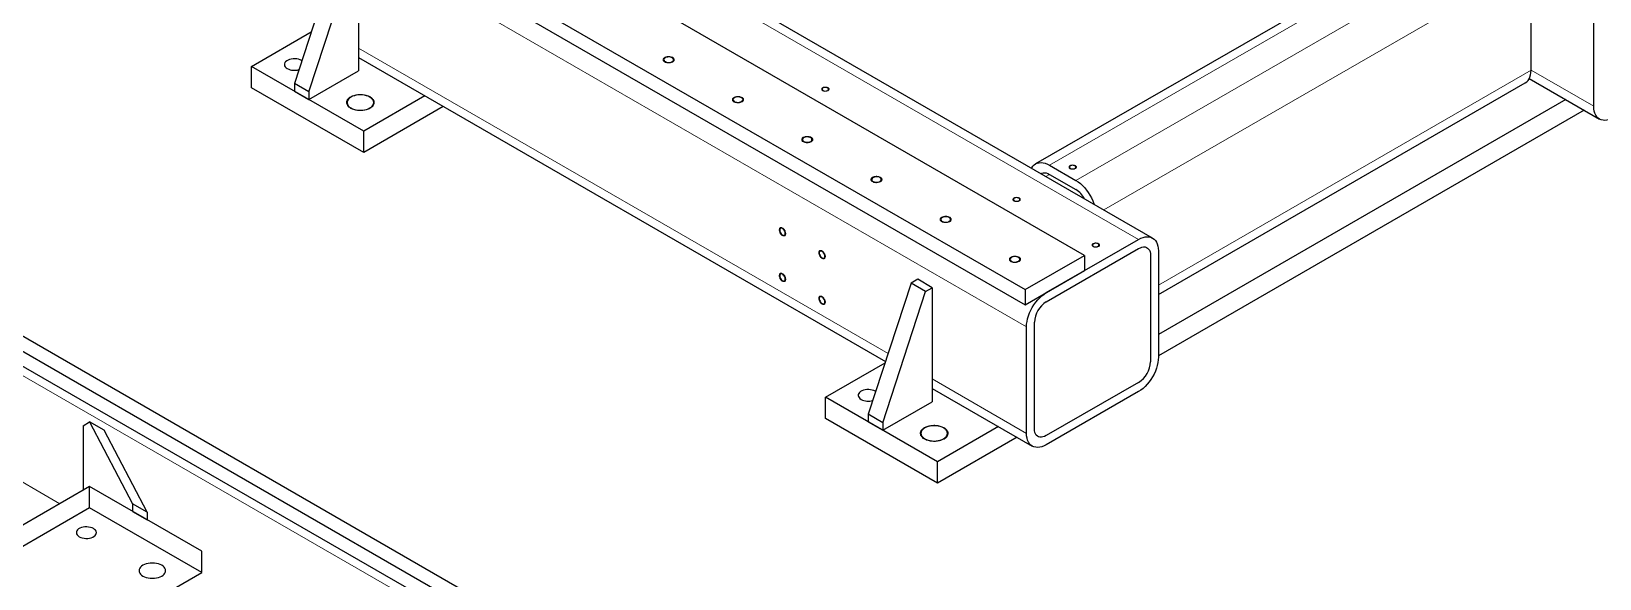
# Model space of a CAD drawing. Header units: millimetres. Extents: x 30 to 8380, y 30 to 5898.
# Drawn here: x 1466 to 2307, y 4412 to 4706 of the extents above; entities that cross this region are included whole.
import ezdxf

# ---------------------------------------------------------------- set-up
doc = ezdxf.new("R2010")
doc.units = ezdxf.units.MM
doc.header["$LTSCALE"] = 10

msp = doc.modelspace()

# ---------------------------------------------------------------- linework, layer by layer
at = {"color": 8, "linetype": 'Continuous', "lineweight": 18}
for p, q in [((440.5752321, 5528.6766157), (2059.849761, 4593.8893277)), ((380.4711557, 5481.7311588), (1999.7456846, 4546.9438707)), ((548.2500067, 5047.9903022), (2167.5245356, 4113.2030142)), ((2012.1200533, 4633.6892231), (2245.4652911, 4768.3965616)), ((2026.2621889, 4625.525142), (2259.6074267, 4760.2324805)), ((2041.263408, 4609.6909276), (2270.2140284, 4741.8613074)), ((1641.5960999, 4696.5413682), (1925.5417712, 4532.6230213)), ((2070.4563627, 4569.3858048), (2270.2140284, 4684.7034506)), ((2270.2140284, 4684.7034506), (2303.8016005, 4665.313758)), ((2010.1507096, 4627.6519061), (2012.1210877, 4628.7893811)), ((1244.0464125, 4589.1577302), (1481.6326819, 4452.0020963)), ((1949.1875497, 4518.9726039), (1999.7456846, 4489.7860139))]:
    msp.add_line(p, q, dxfattribs=at)
at = {"color": 7, "linetype": 'Continuous', "lineweight": 25}
for p, q in [((2067.3491515, 4594.6319484), (448.0746226, 5529.4192365)), ((2030.858383, 4585.3183695), (418.6549219, 5516.023617)), ((386.8351167, 5497.6544345), (1999.0385778, 4566.949187)), ((386.8351167, 5489.4890263), (1999.0385778, 4558.7837789)), ((556.0281813, 5064.729986), (2168.2316424, 4134.0247385)), ((2164.4173244, 4120.0706863), (545.1427955, 5054.8579743)), ((556.0281813, 5056.5645779), (2168.2316424, 4125.8593304)), ((2237.9659006, 4769.1391823), (2004.6206628, 4634.4318439)), ((1630.2823914, 4747.9830413), (1607.301421, 4677.5585526)), ((1615.0795956, 4673.068308), (1638.060566, 4743.4927967)), ((1641.5960999, 4745.5338169), (1641.5960999, 4684.2932561)), ((2270.2140284, 4684.7034506), (2270.2140284, 4741.8613074)), ((2303.8016005, 4665.313758), (2303.8016005, 4722.4716148)), ((1584.3204507, 4686.7424804), (1616.3279254, 4705.2200023)), ((1641.5960999, 4691.467451), (1924.1485106, 4528.3534163)), ((1584.3204507, 4675.310909), (1584.3204507, 4686.7424804)), ((1644.4245271, 4652.0451356), (1584.3204507, 4686.7424804)), ((1615.0795956, 4668.985604), (1641.5960999, 4684.2932561)), ((1644.4245271, 4640.6135643), (1584.3204507, 4675.310909)), ((1615.0795956, 4673.068308), (1607.301421, 4677.5585526)), ((1607.301421, 4677.5585526), (1607.301421, 4673.4758486)), ((2070.4563627, 4564.3118876), (2267.1068172, 4677.8357785)), ((2269.2611107, 4680.1796411), (2306.9088117, 4658.4460859)), ((1607.301421, 4673.4758486), (1615.0795956, 4668.985604)), ((1615.0795956, 4673.068308), (1615.0795956, 4668.985604)), ((1677.1547397, 4670.9398852), (1644.4245271, 4652.0451356)), ((2288.8021054, 4668.8988649), (2070.4563627, 4542.8505507)), ((1687.0558437, 4665.2240995), (1644.4245271, 4640.6135643)), ((2298.7032094, 4663.1830792), (2070.4563627, 4531.4189793)), ((1644.4245271, 4640.6135643), (1644.4245271, 4652.0451356)), ((2012.1200533, 4633.6892231), (2026.2621889, 4625.525142)), ((2012.1200533, 4628.7899783), (2026.2621889, 4620.6258971)), ((2010.3522863, 4565.3150438), (2059.849761, 4593.8893277)), ((1999.0385778, 4566.949187), (2030.858383, 4585.3183695)), ((2010.3522863, 4560.4157989), (2059.849761, 4588.9900828)), ((2010.3522863, 4560.4157989), (2059.849761, 4588.9900828)), ((2030.858383, 4585.3183695), (2030.858383, 4577.1529614)), ((2066.213722, 4585.315052), (2066.213722, 4528.1571952)), ((2066.213722, 4585.315052), (2066.213722, 4528.1571952)), ((2070.4563627, 4587.7642763), (2070.4563627, 4530.6064195)), ((1999.0385778, 4558.7837789), (2030.858383, 4577.1529614)), ((1937.8738412, 4570.414277), (1914.8928709, 4499.9897883)), ((1922.6710454, 4495.4995437), (1945.6520158, 4565.9240323)), ((1941.4093751, 4572.4552972), (1937.8738412, 4570.414277)), ((1945.6520158, 4565.9240323), (1937.8738412, 4570.414277)), ((1949.1875497, 4567.9650526), (1941.4093751, 4572.4552972)), ((1945.6520158, 4565.9240323), (1949.1875497, 4567.9650526)), ((1949.1875497, 4567.9650526), (1949.1875497, 4506.7244917)), ((1999.0385778, 4566.949187), (1999.0385778, 4558.7837789)), ((2003.9883253, 4492.2352383), (2003.9883253, 4549.3930951)), ((2003.9883253, 4492.2352383), (2003.9883253, 4549.3930951)), ((1999.7456846, 4489.7860139), (1999.7456846, 4546.9438707)), ((1891.9119005, 4509.1737161), (1923.9193752, 4527.6512379)), ((2059.849761, 4517.1344914), (2010.3522863, 4488.5602074)), ((2059.849761, 4517.1344914), (2010.3522863, 4488.5602074)), ((1952.0159769, 4474.4763713), (1891.9119005, 4509.1737161)), ((1891.9119005, 4497.7421447), (1891.9119005, 4509.1737161)), ((1922.6710454, 4491.4168396), (1949.1875497, 4506.7244917)), ((1949.1875497, 4513.8986867), (2002.8528958, 4482.9183418)), ((2059.849761, 4512.2352465), (2010.3522863, 4483.6609626)), ((1952.0159769, 4463.0448), (1891.9119005, 4497.7421447)), ((1922.6710454, 4495.4995437), (1914.8928709, 4499.9897883)), ((1914.8928709, 4499.9897883), (1914.8928709, 4495.9070843)), ((1494.0053265, 4493.8519693), (1497.5408604, 4495.8929896)), ((1494.0053265, 4493.8519693), (1494.0053265, 4459.144672)), ((1497.5408604, 4495.8929896), (1520.5218308, 4452.0017646)), ((1505.319035, 4491.402745), (1497.5408604, 4495.8929896)), ((1528.3000054, 4447.5115199), (1505.319035, 4491.402745)), ((1914.8928709, 4495.9070843), (1922.6710454, 4491.4168396)), ((1922.6710454, 4495.4995437), (1922.6710454, 4491.4168396)), ((1984.7461895, 4493.3711209), (1952.0159769, 4474.4763713)), ((1994.6472935, 4487.6553352), (1952.0159769, 4463.0448)), ((1952.0159769, 4463.0448), (1952.0159769, 4474.4763713)), ((1497.5408604, 4461.1856923), (1069.7412578, 4214.2222385)), ((1497.5408604, 4449.754121), (1497.5408604, 4461.1856923)), ((1557.6449368, 4426.4883476), (1497.5408604, 4461.1856923)), ((1497.5408604, 4449.754121), (1069.7412578, 4202.7906671)), ((1557.6449368, 4415.0567762), (1497.5408604, 4449.754121)), ((1520.5218308, 4452.0017646), (1520.5218308, 4447.9190605)), ((1528.3000054, 4447.5115199), (1520.5218308, 4452.0017646)), ((1520.5218308, 4447.9190605), (1528.3000054, 4443.4288159)), ((1528.3000054, 4447.5115199), (1528.3000054, 4443.4288159)), ((1557.6449368, 4415.0567762), (1557.6449368, 4426.4883476)), ((1129.8453342, 4168.0933224), (1557.6449368, 4415.0567762))]:
    msp.add_line(p, q, dxfattribs=at)
at = {"color": 7, "linetype": 'Continuous', "lineweight": 25, "flags": 128}
for points in [[(1806.1398479, 4689.2879425), (1806.6931891, 4689.0457057), (1807.3392209, 4688.8986348), (1808.03003, 4688.8576374), (1808.7143823, 4688.925754), (1809.3415225, 4689.0979328), (1809.8649384, 4689.3614041), (1810.2458108, 4689.6966273), (1810.455892, 4690.0787406), (1810.4796013, 4690.4794043), (1810.3151802, 4690.868903), (1809.9748232, 4691.2183494), (1809.483773, 4691.5018267), (1808.8784485, 4691.6983106), (1808.2037438, 4691.7932288), (1807.5096987, 4691.7795417), (1806.8477874, 4691.6582645), (1806.2671008, 4691.4383915), (1805.8107058, 4691.1362299), (1805.512451, 4690.7741896), (1805.3944568, 4690.3791215), (1805.4654741, 4689.9803259), (1805.720236, 4689.6073796), (1806.1398479, 4689.2879425)], [(1611.3066049, 4689.8323175), (1611.10212, 4689.9570873), (1610.3390293, 4690.3228929), (1609.4724964, 4690.6015241), (1608.5320302, 4690.7834924), (1607.5496571, 4690.8626011), (1606.5588306, 4690.8361563), (1605.5932922, 4690.7050585), (1604.685922, 4690.4737722), (1603.8676195, 4690.1501734), (1603.1662509, 4689.745282), (1602.6057007, 4689.272886), (1602.2050576, 4688.7490723), (1601.977965, 4688.1916789), (1601.9321563, 4687.6196869), (1602.0691915, 4687.052575), (1602.384404, 4686.5096554), (1602.8670596, 4686.0094166), (1603.5007221, 4685.5688937)], [(2267.1068172, 4677.8357785), (2267.1074267, 4677.8361304), (2267.9000018, 4678.4027367), (2268.588293, 4679.1255791), (2269.1636446, 4679.9955676), (2269.6188212, 4681.0017614), (2269.9480988, 4682.1315072), (2270.1473363, 4683.3705977), (2270.2140284, 4684.7034506)], [(1890.7098189, 4673.8156818), (1891.1652663, 4673.6279576), (1891.701623, 4673.5357761), (1892.2607665, 4673.5491267), (1892.7821051, 4673.6665625), (1893.2091434, 4673.8753577), (1893.4956053, 4674.152886), (1893.6104483, 4674.4690728), (1893.5412272, 4674.7896546), (1893.2954433, 4675.0798912), (1892.8997311, 4675.308331), (1892.396972, 4675.450219), (1891.841648, 4675.4901795), (1891.2939369, 4675.4238821), (1890.8131918, 4675.2585111), (1890.4515087, 4675.0119871), (1890.2480818, 4674.7110248), (1890.2249555, 4674.3882381), (1890.3846358, 4674.078606), (1890.7098189, 4673.8156818)], [(1637.6186243, 4664.4443338), (1638.4687902, 4664.0251593), (1639.4220778, 4663.687922), (1640.455014, 4663.4409259), (1641.5421645, 4663.2902528), (1642.6567601, 4663.2396128), (1643.7713557, 4663.2902528), (1644.8585062, 4663.4409259), (1645.8914424, 4663.687922), (1646.84473, 4664.0251593), (1647.6948959, 4664.4443338), (1648.4210062, 4664.9351242), (1649.0051816, 4665.4854454), (1649.4330378, 4666.0817468), (1649.6940395, 4666.7093454), (1649.7817601, 4667.3527877), (1649.6940395, 4667.9962301), (1649.4330378, 4668.6238287), (1649.0051816, 4669.2201301), (1648.4210062, 4669.7704513), (1647.6948959, 4670.2612416), (1646.84473, 4670.6804162), (1645.8914424, 4671.0176535), (1644.8585062, 4671.2646496), (1643.7713557, 4671.4153227), (1642.6567601, 4671.4659627), (1641.5421645, 4671.4153227), (1640.455014, 4671.2646496), (1639.4220778, 4671.0176535), (1638.4687902, 4670.6804162), (1637.6186243, 4670.2612416), (1636.892514, 4669.7704513), (1636.3083386, 4669.2201301), (1635.8804824, 4668.6238287), (1635.6194807, 4667.9962301), (1635.5317601, 4667.3527877), (1635.6194807, 4666.7093454), (1635.8804824, 4666.0817468), (1636.3083386, 4665.4854454), (1636.892514, 4664.9351242), (1637.6186243, 4664.4443338)], [(1843.2629539, 4667.8572296), (1843.8162952, 4667.6149928), (1844.4623269, 4667.4679219), (1845.153136, 4667.4269245), (1845.8374883, 4667.4950411), (1846.4646285, 4667.6672199), (1846.9880444, 4667.9306912), (1847.3689168, 4668.2659144), (1847.578998, 4668.6480277), (1847.6027073, 4669.0486913), (1847.4382862, 4669.4381901), (1847.0979292, 4669.7876365), (1846.606879, 4670.0711137), (1846.0015545, 4670.2675977), (1845.3268498, 4670.3625159), (1844.6328047, 4670.3488288), (1843.9708934, 4670.2275515), (1843.3902068, 4670.0076786), (1842.9338118, 4669.705517), (1842.6355571, 4669.3434767), (1842.5175628, 4668.9484085), (1842.5885801, 4668.5496129), (1842.843342, 4668.1766667), (1843.2629539, 4667.8572296)], [(2314.4082022, 4659.1887066), (2313.2206396, 4658.5801549), (2312.0480113, 4658.1332831), (2310.9050638, 4657.8537111), (2309.8061702, 4657.7449545), (2308.7651499, 4657.808381), (2307.7950942, 4658.0431931), (2306.9082022, 4658.4464378), (2306.1156271, 4659.013044), (2305.4273359, 4659.7358865), (2304.8519843, 4660.6058749), (2304.3968077, 4661.6120687), (2304.0675302, 4662.7418145), (2303.8682926, 4663.980905), (2303.8016005, 4665.313758)], [(1880.3860599, 4646.4265167), (1880.9394012, 4646.1842799), (1881.585433, 4646.037209), (1882.2762421, 4645.9962115), (1882.9605943, 4646.0643282), (1883.5877345, 4646.236507), (1884.1111504, 4646.4999782), (1884.4920228, 4646.8352015), (1884.702104, 4647.2173147), (1884.7258133, 4647.6179784), (1884.5613923, 4648.0074771), (1884.2210353, 4648.3569235), (1883.729985, 4648.6404008), (1883.1246605, 4648.8368847), (1882.4499558, 4648.931803), (1881.7559107, 4648.9181159), (1881.0939994, 4648.7968386), (1880.5133128, 4648.5769657), (1880.0569178, 4648.2748041), (1879.7586631, 4647.9127637), (1879.6406688, 4647.5176956), (1879.7116861, 4647.1189), (1879.966448, 4646.7459538), (1880.3860599, 4646.4265167)], [(2002.4663693, 4632.0879813), (2002.5638353, 4632.2720549), (2003.1391869, 4633.1420433), (2003.8274781, 4633.8648857), (2004.6200533, 4634.431492), (2005.5069453, 4634.8347366), (2006.4770009, 4635.0695487), (2007.5180213, 4635.1329752), (2008.6169148, 4635.0242187), (2009.7598623, 4634.7446466), (2010.9324907, 4634.2977749), (2012.1200533, 4633.6892231)], [(2023.2923404, 4631.9747661), (2023.7477877, 4631.7870419), (2024.2841445, 4631.6948604), (2024.843288, 4631.7082109), (2025.3646265, 4631.8256468), (2025.7916649, 4632.034442), (2026.0781268, 4632.3119702), (2026.1929697, 4632.6281571), (2026.1237487, 4632.9487389), (2025.8779648, 4633.2389755), (2025.4822525, 4633.4674153), (2024.9794935, 4633.6093033), (2024.4241695, 4633.6492638), (2023.8764584, 4633.5829663), (2023.3957132, 4633.4175954), (2023.0340302, 4633.1710714), (2022.8306033, 4632.8701091), (2022.807477, 4632.5473224), (2022.9671573, 4632.2376902), (2023.2923404, 4631.9747661)], [(1917.5091659, 4624.9958037), (1918.0625072, 4624.7535669), (1918.708539, 4624.606496), (1919.3993481, 4624.5654986), (1920.0837003, 4624.6336152), (1920.7108405, 4624.805794), (1921.2342565, 4625.0692653), (1921.6151288, 4625.4044885), (1921.82521, 4625.7866018), (1921.8489193, 4626.1872655), (1921.6844983, 4626.5767642), (1921.3441413, 4626.9262106), (1920.853091, 4627.2096879), (1920.2477665, 4627.4061718), (1919.5730618, 4627.50109), (1918.8790168, 4627.4874029), (1918.2171055, 4627.3661256), (1917.6364189, 4627.1462527), (1917.1800238, 4626.8440911), (1916.8817691, 4626.4820508), (1916.7637748, 4626.0869827), (1916.8347922, 4625.688187), (1917.089554, 4625.3152408), (1917.5091659, 4624.9958037)], [(2007.516401, 4629.1726601), (2007.9525451, 4629.4008656), (2008.6794362, 4629.6095975), (2009.4763683, 4629.6520426), (2010.3271183, 4629.5273368), (2011.2143672, 4629.2380188), (2012.1200533, 4628.7899783)], [(2026.2621889, 4625.525142), (2027.4497515, 4624.7625632), (2028.6223798, 4623.8555471), (2029.7653274, 4622.8155), (2030.8642209, 4621.6555011), (2031.9052412, 4620.390138), (2032.8752969, 4619.0353235), (2033.7621889, 4617.6080952), (2034.554764, 4616.1264011), (2035.2430552, 4614.6088746), (2035.8184068, 4613.0745994), (2035.9158729, 4612.7779939)], [(1993.2403022, 4614.6260937), (1993.6957495, 4614.4383695), (1994.2321063, 4614.346188), (1994.7912498, 4614.3595386), (1995.3125883, 4614.4769744), (1995.7396267, 4614.6857696), (1996.0260886, 4614.9632979), (1996.1409315, 4615.2794847), (1996.0717105, 4615.6000665), (1995.8259266, 4615.8903031), (1995.4302143, 4616.1187429), (1994.9274553, 4616.2606309), (1994.3721313, 4616.3005914), (1993.8244202, 4616.234294), (1993.343675, 4616.068923), (1992.981992, 4615.822399), (1992.7785651, 4615.5214367), (1992.7554388, 4615.19865), (1992.9151191, 4614.8890179), (1993.2403022, 4614.6260937)], [(1870.433532, 4597.0979631), (1870.3667756, 4597.647945), (1870.172438, 4598.2261338), (1869.867787, 4598.781155), (1869.4798922, 4599.2636925), (1869.0432197, 4599.6308707), (1868.5965697, 4599.8500643), (1868.1796291, 4599.9017969), (1867.8294449, 4599.7814718), (1867.5771325, 4599.4997805), (1867.445111, 4599.0817524), (1867.445111, 4598.5645313), (1867.5771325, 4597.9940744), (1867.8294449, 4597.4210694), (1868.1796291, 4596.8964302), (1868.5965697, 4596.4667735), (1869.0432197, 4596.1702759), (1869.4798922, 4596.0332828), (1869.867787, 4596.0679664), (1870.172438, 4596.2712451), (1870.3667756, 4596.6250565), (1870.433532, 4597.0979631)], [(1954.632272, 4603.5650908), (1955.1856132, 4603.322854), (1955.831645, 4603.1757831), (1956.5224541, 4603.1347857), (1957.2068064, 4603.2029023), (1957.8339465, 4603.3750811), (1958.3573625, 4603.6385523), (1958.7382348, 4603.9737756), (1958.948316, 4604.3558888), (1958.9720253, 4604.7565525), (1958.8076043, 4605.1460513), (1958.4672473, 4605.4954977), (1957.976197, 4605.7789749), (1957.3708725, 4605.9754588), (1956.6961678, 4606.0703771), (1956.0021228, 4606.05669), (1955.3402115, 4605.9354127), (1954.7595249, 4605.7155398), (1954.3031298, 4605.4133782), (1954.0048751, 4605.0513379), (1953.8868808, 4604.6562697), (1953.9578982, 4604.2574741), (1954.2126601, 4603.8845279), (1954.632272, 4603.5650908)], [(2035.6667091, 4590.1338504), (2036.1221564, 4589.9461261), (2036.6585131, 4589.8539446), (2037.2176567, 4589.8672952), (2037.7389952, 4589.9847311), (2038.1660335, 4590.1935262), (2038.4524955, 4590.4710545), (2038.5673384, 4590.7872414), (2038.4981173, 4591.1078231), (2038.2523334, 4591.3980597), (2037.8566212, 4591.6264995), (2037.3538622, 4591.7683876), (2036.7985382, 4591.808348), (2036.2508271, 4591.7420506), (2035.7700819, 4591.5766797), (2035.4083989, 4591.3301557), (2035.204972, 4591.0291934), (2035.1818456, 4590.7064067), (2035.3415259, 4590.3967745), (2035.6667091, 4590.1338504)], [(2059.849761, 4593.8893277), (2061.0373236, 4594.4978794), (2062.2099519, 4594.9447512), (2063.3528995, 4595.2243232), (2064.451793, 4595.3330798), (2065.4928133, 4595.2696533), (2066.462869, 4595.0348412), (2067.349761, 4594.6315965), (2068.1423361, 4594.0649903), (2068.8306273, 4593.3421478), (2069.4059789, 4592.4721594), (2069.8611556, 4591.4659656), (2070.1904331, 4590.3362198), (2070.3896706, 4589.0971293), (2070.4563627, 4587.7642763)], [(1891.6467354, 4584.8518414), (1891.579979, 4585.4018233), (1891.3856415, 4585.9800121), (1891.0809905, 4586.5350333), (1890.6930956, 4587.0175708), (1890.2564231, 4587.3847491), (1889.8097731, 4587.6039426), (1889.3928326, 4587.6556752), (1889.0426484, 4587.5353501), (1888.790336, 4587.2536588), (1888.6583144, 4586.8356307), (1888.6583144, 4586.3184096), (1888.790336, 4585.7479527), (1889.0426484, 4585.1749477), (1889.3928326, 4584.6503086), (1889.8097731, 4584.2206518), (1890.2564231, 4583.9241543), (1890.6930956, 4583.7871611), (1891.0809905, 4583.8218448), (1891.3856415, 4584.0251234), (1891.579979, 4584.3789349), (1891.6467354, 4584.8518414)], [(1991.755378, 4582.1343779), (1992.3087192, 4581.8921411), (1992.954751, 4581.7450702), (1993.6455601, 4581.7040727), (1994.3299124, 4581.7721894), (1994.9570525, 4581.9443682), (1995.4804685, 4582.2078394), (1995.8613408, 4582.5430627), (1996.071422, 4582.9251759), (1996.0951313, 4583.3258396), (1995.9307103, 4583.7153383), (1995.5903533, 4584.0647847), (1995.0993031, 4584.348262), (1994.4939785, 4584.5447459), (1993.8192738, 4584.6396642), (1993.1252288, 4584.6259771), (1992.4633175, 4584.5046998), (1991.8826309, 4584.2848268), (1991.4262358, 4583.9826653), (1991.1279811, 4583.6206249), (1991.0099869, 4583.2255568), (1991.0810042, 4582.8267612), (1991.3357661, 4582.453815), (1991.755378, 4582.1343779)], [(2059.849761, 4588.9900828), (2060.7554471, 4589.4381234), (2061.642696, 4589.7274414), (2062.493446, 4589.8521472), (2063.2903781, 4589.8097021), (2064.0172692, 4589.6009701), (2064.6593218, 4589.2302005), (2065.2034657, 4588.7049411), (2065.6386236, 4588.0358845), (2065.9559369, 4587.236651), (2066.1489461, 4586.3235105), (2066.213722, 4585.315052)], [(2059.849761, 4588.9900828), (2060.7554471, 4589.4381234), (2061.642696, 4589.7274414), (2062.493446, 4589.8521472), (2063.2903781, 4589.8097021), (2064.0172692, 4589.6009701), (2064.6593218, 4589.2302005), (2065.2034657, 4588.7049411), (2065.6386236, 4588.0358845), (2065.9559369, 4587.236651), (2066.1489461, 4586.3235105), (2066.213722, 4585.315052)], [(1870.433532, 4572.6017388), (1870.3667756, 4573.1517206), (1870.172438, 4573.7299095), (1869.867787, 4574.2849307), (1869.4798922, 4574.7674682), (1869.0432197, 4575.1346464), (1868.5965697, 4575.3538399), (1868.1796291, 4575.4055725), (1867.8294449, 4575.2852474), (1867.5771325, 4575.0035561), (1867.445111, 4574.5855281), (1867.445111, 4574.0683069), (1867.5771325, 4573.49785), (1867.8294449, 4572.924845), (1868.1796291, 4572.4002059), (1868.5965697, 4571.9705491), (1869.0432197, 4571.6740516), (1869.4798922, 4571.5370584), (1869.867787, 4571.5717421), (1870.172438, 4571.7750207), (1870.3667756, 4572.1288322), (1870.433532, 4572.6017388)], [(1999.7456846, 4546.9438707), (1999.8123767, 4548.3537247), (2000.0116142, 4549.82285), (2000.3408918, 4551.3327715), (2000.7960684, 4552.8645011), (2001.37142, 4554.3987764), (2002.0597112, 4555.9163029), (2002.8522863, 4557.3979969), (2003.7391783, 4558.8252253), (2004.709234, 4560.1800398), (2005.7502543, 4561.4454028), (2006.8491478, 4562.6054017), (2007.9920954, 4563.6454488), (2009.1647237, 4564.5524649), (2010.3522863, 4565.3150438)], [(1891.6467354, 4560.3556171), (1891.579979, 4560.9055989), (1891.3856415, 4561.4837878), (1891.0809905, 4562.038809), (1890.6930956, 4562.5213465), (1890.2564231, 4562.8885247), (1889.8097731, 4563.1077183), (1889.3928326, 4563.1594508), (1889.0426484, 4563.0391257), (1888.790336, 4562.7574344), (1888.6583144, 4562.3394064), (1888.6583144, 4561.8221852), (1888.790336, 4561.2517284), (1889.0426484, 4560.6787233), (1889.3928326, 4560.1540842), (1889.8097731, 4559.7244274), (1890.2564231, 4559.4279299), (1890.6930956, 4559.2909368), (1891.0809905, 4559.3256204), (1891.3856415, 4559.528899), (1891.579979, 4559.8827105), (1891.6467354, 4560.3556171)], [(2070.4563627, 4530.6064195), (2070.3896706, 4529.1965655), (2070.1904331, 4527.7274402), (2069.8611556, 4526.2175187), (2069.4059789, 4524.6857892), (2068.8306273, 4523.1515139), (2068.1423361, 4521.6339874), (2067.349761, 4520.1522933), (2066.462869, 4518.725065), (2065.4928133, 4517.3702505), (2064.451793, 4516.1048874), (2063.3528995, 4514.9448885), (2062.2099519, 4513.9048415), (2061.0373236, 4512.9978253), (2059.849761, 4512.2352465)], [(1918.8980547, 4512.2635532), (1918.6935698, 4512.388323), (1917.9304791, 4512.7541286), (1917.0639463, 4513.0327597), (1916.1234801, 4513.214728), (1915.1411069, 4513.2938368), (1914.1502804, 4513.267392), (1913.184742, 4513.1362942), (1912.2773718, 4512.9050079), (1911.4590693, 4512.5814091), (1910.7577008, 4512.1765177), (1910.1971505, 4511.7041217), (1909.7965074, 4511.180308), (1909.5694148, 4510.6229145), (1909.5236061, 4510.0509226), (1909.6606413, 4509.4838106), (1909.9758538, 4508.9408911), (1910.4585094, 4508.4406523), (1911.0921719, 4508.0001294)], [(1945.2100741, 4486.8755695), (1946.06024, 4486.456395), (1947.0135276, 4486.1191577), (1948.0464638, 4485.8721616), (1949.1336144, 4485.7214885), (1950.2482099, 4485.6708485), (1951.3628055, 4485.7214885), (1952.449956, 4485.8721616), (1953.4828922, 4486.1191577), (1954.4361798, 4486.456395), (1955.2863457, 4486.8755695), (1956.012456, 4487.3663598), (1956.5966314, 4487.9166811), (1957.0244876, 4488.5129825), (1957.2854893, 4489.1405811), (1957.3732099, 4489.7840234), (1957.2854893, 4490.4274657), (1957.0244876, 4491.0550644), (1956.5966314, 4491.6513658), (1956.012456, 4492.201687), (1955.2863457, 4492.6924773), (1954.4361798, 4493.1116519), (1953.4828922, 4493.4488891), (1952.449956, 4493.6958853), (1951.3628055, 4493.8465584), (1950.2482099, 4493.8971984), (1949.1336144, 4493.8465584), (1948.0464638, 4493.6958853), (1947.0135276, 4493.4488891), (1946.06024, 4493.1116519), (1945.2100741, 4492.6924773), (1944.4839638, 4492.201687), (1943.8997884, 4491.6513658), (1943.4719322, 4491.0550644), (1943.2109305, 4490.4274657), (1943.1232099, 4489.7840234), (1943.2109305, 4489.1405811), (1943.4719322, 4488.5129825), (1943.8997884, 4487.9166811), (1944.4839638, 4487.3663598), (1945.2100741, 4486.8755695)], [(2010.3522863, 4483.6609626), (2009.1647237, 4483.0524108), (2007.9920954, 4482.6055391), (2006.8491478, 4482.3259671), (2005.7502543, 4482.2172105), (2004.709234, 4482.280637), (2003.7391783, 4482.5154491), (2002.8522863, 4482.9186937), (2002.0597112, 4483.4853), (2001.37142, 4484.2081424), (2000.7960684, 4485.0781309), (2000.3408918, 4486.0843247), (2000.0116142, 4487.2140705), (1999.8123767, 4488.453161), (1999.7456846, 4489.7860139)], [(2010.3522863, 4488.5602074), (2009.4466002, 4488.1121669), (2008.5593513, 4487.8228489), (2007.7086014, 4487.6981431), (2006.9116692, 4487.7405882), (2006.1847781, 4487.9493201), (2005.5427255, 4488.3200897), (2004.9985816, 4488.8453492), (2004.5634237, 4489.5144057), (2004.2461104, 4490.3136393), (2004.0531012, 4491.2267797), (2003.9883253, 4492.2352383)], [(2010.3522863, 4488.5602074), (2009.4466002, 4488.1121669), (2008.5593513, 4487.8228489), (2007.7086014, 4487.6981431), (2006.9116692, 4487.7405882), (2006.1847781, 4487.9493201), (2005.5427255, 4488.3200897), (2004.9985816, 4488.8453492), (2004.5634237, 4489.5144057), (2004.2461104, 4490.3136393), (2004.0531012, 4491.2267797), (2003.9883253, 4492.2352383)], [(1491.9723945, 4434.2933923), (1492.7354853, 4433.9275868), (1493.6020181, 4433.6489556), (1494.5424843, 4433.4669873), (1495.5248574, 4433.3878786), (1496.5156839, 4433.4143234), (1497.4812224, 4433.5454211), (1498.3885926, 4433.7767075), (1499.2068951, 4434.1003063), (1499.9082636, 4434.5051977), (1500.4688138, 4434.9775937), (1500.869457, 4435.5014073), (1501.0965496, 4436.0588008), (1501.1423582, 4436.6307928), (1501.005323, 4437.1979047), (1500.6901105, 4437.7408243), (1500.2074549, 4438.241063), (1499.5737924, 4438.6815859), (1498.8107017, 4439.0473915), (1497.9441689, 4439.3260227), (1497.0037027, 4439.507991), (1496.0213296, 4439.5870997), (1495.0305031, 4439.5606549), (1494.0649646, 4439.4295572), (1493.1575944, 4439.1982708), (1492.3392919, 4438.874672), (1491.6379234, 4438.4697806), (1491.0773731, 4437.9973846), (1490.67673, 4437.473571), (1490.4496374, 4436.9161775), (1490.4038287, 4436.3441855), (1490.5408639, 4435.7770736), (1490.8560764, 4435.234154), (1491.3387321, 4434.7339152), (1491.9723945, 4434.2933923)], [(1526.0902967, 4413.1688324), (1526.9404626, 4412.7496579), (1527.8937502, 4412.4124206), (1528.9266865, 4412.1654245), (1530.013837, 4412.0147514), (1531.1284325, 4411.9641114), (1532.2430281, 4412.0147514), (1533.3301786, 4412.1654245), (1534.3631149, 4412.4124206), (1535.3164025, 4412.7496579), (1536.1665684, 4413.1688324), (1536.8926786, 4413.6596228), (1537.476854, 4414.209944), (1537.9047102, 4414.8062454), (1538.165712, 4415.433844), (1538.2534325, 4416.0772863), (1538.165712, 4416.7207287), (1537.9047102, 4417.3483273), (1537.476854, 4417.9446287), (1536.8926786, 4418.4949499), (1536.1665684, 4418.9857402), (1535.3164025, 4419.4049148), (1534.3631149, 4419.7421521), (1533.3301786, 4419.9891482), (1532.2430281, 4420.1398213), (1531.1284325, 4420.1904613), (1530.013837, 4420.1398213), (1528.9266865, 4419.9891482), (1527.8937502, 4419.7421521), (1526.9404626, 4419.4049148), (1526.0902967, 4418.9857402), (1525.3641865, 4418.4949499), (1524.7800111, 4417.9446287), (1524.3521549, 4417.3483273), (1524.0911531, 4416.7207287), (1524.0034325, 4416.0772863), (1524.0911531, 4415.433844), (1524.3521549, 4414.8062454), (1524.7800111, 4414.209944), (1525.3641865, 4413.6596228), (1526.0902967, 4413.1688324)]]:
    msp.add_lwpolyline(points, dxfattribs=at)
at = {"color": 7, "linetype": 'Continuous', "lineweight": 25}
for centre, radius, start, end in [((1607.3368282, 4693.1111382), 8.461747, 243.0413835952, 286.4134503661), ((2019.3048371, 4609.5178773), 13.1069771, 28.1093957156, 57.9396080785), ((2017.7517096, 4548.7952706), 13.7763617, 122.4871280433, 177.512871811), ((2017.7517096, 4548.7952706), 13.7763617, 122.4871280433, 177.512871811), ((2052.4503377, 4528.7550196), 13.7763617, 302.4871280433, 357.512871811), ((2052.4503377, 4528.7550196), 13.7763617, 302.4871280433, 357.512871811), ((1914.9282781, 4515.5423739), 8.461747, 243.0413835952, 286.4134503661)]:
    msp.add_arc(centre, radius, start, end, dxfattribs=at)
at = {"color": 7, "linetype": 'Continuous', "lineweight": 18}
for points, knots in [([(1810.0631237, 4689.1042507), (1809.4700944, 4688.8381755), (1808.7799435, 4688.6657657), (1808.0372025, 4688.5978543), (1807.2885405, 4688.6387086), (1806.5809987, 4688.7857615), (1805.9590346, 4689.0297732), (1805.4617285, 4689.3554114), (1805.1203279, 4689.7422152), (1804.9562843, 4690.1658802), (1804.9799052, 4690.599786), (1805.1897063, 4691.0166687), (1805.5725052, 4691.390334), (1806.104249, 4691.6973032), (1806.7515265, 4691.9182883), (1807.4736668, 4692.0394039), (1808.2252951, 4692.05304), (1808.959184, 4691.9583396), (1809.6292203, 4691.7612532), (1810.1933034, 4691.4741645), (1810.6159898, 4691.1151123), (1810.8707205, 4690.7066571), (1810.9414899, 4690.2744638), (1810.8238513, 4689.8456885), (1810.5251963, 4689.4472728), (1810.0642905, 4689.1042507), (1810.2290403, 4689.2143239), (1810.0642905, 4689.1042507)], [0, 0, 0, 0, 0.0399529349, 0.079954896, 0.119956857, 0.1599588181, 0.1999607791, 0.2399627402, 0.2799647012, 0.3199666622, 0.3599686233, 0.3999705843, 0.4399725454, 0.4799745064, 0.5199764675, 0.5599784285, 0.5999803896, 0.6399823506, 0.6799843116, 0.7199862727, 0.7599882337, 0.7999901948, 0.8399921558, 0.8799941169, 0.9199960779, 0.959998039, 1, 1, 1, 1]), ([(1893.3260441, 4673.6932206), (1892.8464377, 4673.4888508), (1892.2837237, 4673.3751816), (1891.6879715, 4673.362313), (1891.1121164, 4673.4513885), (1890.6073256, 4673.6344932), (1890.2184521, 4673.8953576), (1889.9800488, 4674.2108026), (1889.9132991, 4674.5527997), (1890.0241338, 4674.8909608), (1890.3027049, 4675.1952389), (1890.7242601, 4675.4385975), (1891.2513423, 4675.5994132), (1891.8371181, 4675.6633968), (1892.4295386, 4675.6248629), (1892.9759646, 4675.4872357), (1893.4278439, 4675.2627437), (1893.745025, 4674.9713342), (1893.8993249, 4674.6389002), (1893.8770334, 4674.2949797), (1893.6801313, 4673.9701318), (1893.326114, 4673.6932206), (1893.4548783, 4673.7817251), (1893.326114, 4673.6932206)], [0, 0, 0, 0, 0.0476147665, 0.0952340282, 0.1428532898, 0.1904725515, 0.2380918132, 0.2857110749, 0.3333303365, 0.3809495982, 0.4285688599, 0.4761881216, 0.5238073832, 0.5714266449, 0.6190459066, 0.6666651683, 0.7142844299, 0.7619036916, 0.8095229533, 0.857142215, 0.9047614766, 0.9523807383, 1, 1, 1, 1]), ([(1647.9599476, 4664.2912573), (1647.0883634, 4663.8597967), (1646.1127929, 4663.5102089), (1645.0562159, 4663.2506878), (1643.9433976, 4663.0873165), (1642.8004217, 4663.0239243), (1641.6540785, 4663.0619969), (1640.5312372, 4663.200642), (1639.4582165, 4663.4366099), (1638.4601669, 4663.7643697), (1637.5604818, 4664.1762389), (1636.7802492, 4664.6625638), (1636.1377571, 4665.2119453), (1635.6480648, 4665.8115062), (1635.3226505, 4666.4471935), (1635.1691414, 4667.1041072), (1635.1911358, 4667.7668497), (1635.3881181, 4668.419887), (1635.7554712, 4669.0479124), (1636.2845846, 4669.6362054), (1636.9630565, 4670.1709772), (1637.7749839, 4670.6396929), (1638.701336, 4671.0313663), (1639.7204, 4671.336817), (1640.8082897, 4671.5488855), (1641.939506, 4671.6626009), (1643.0875341, 4671.675298), (1644.2254652, 4671.5866791), (1645.3266273, 4671.3988214), (1646.3652099, 4671.1161281), (1647.3168695, 4670.7452252), (1648.1593002, 4670.2948066), (1648.872756, 4669.7754294), (1649.4405141, 4669.1992677), (1649.8492668, 4668.579826), (1650.0894332, 4667.9316235), (1650.1553841, 4667.2698537), (1650.0455735, 4666.6100277), (1649.7625755, 4665.9676114), (1649.3130231, 4665.3576625), (1648.7074536, 4664.7944776), (1647.960061, 4664.2912573), (1648.2189595, 4664.4545806), (1647.960061, 4664.2912573)], [0, 0, 0, 0, 0.0243884604, 0.0487787488, 0.0731690373, 0.0975593258, 0.1219496143, 0.1463399028, 0.1707301913, 0.1951204798, 0.2195107683, 0.2439010568, 0.2682913453, 0.2926816338, 0.3170719222, 0.3414622107, 0.3658524992, 0.3902427877, 0.4146330762, 0.4390233647, 0.4634136532, 0.4878039417, 0.5121942302, 0.5365845187, 0.5609748072, 0.5853650956, 0.6097553841, 0.6341456726, 0.6585359611, 0.6829262496, 0.7073165381, 0.7317068266, 0.7560971151, 0.7804874036, 0.8048776921, 0.8292679806, 0.8536582691, 0.8780485575, 0.902438846, 0.9268291345, 0.951219423, 0.9756097115, 1, 1, 1, 1]), ([(1847.1872807, 4667.6735378), (1846.5932005, 4667.4074626), (1845.9030495, 4667.2350527), (1845.1603085, 4667.1671414), (1844.4116465, 4667.2079957), (1843.7041047, 4667.3550486), (1843.0821406, 4667.5990602), (1842.5848345, 4667.9246985), (1842.2434339, 4668.3115022), (1842.0793903, 4668.7351672), (1842.1030112, 4669.169073), (1842.3128123, 4669.5859557), (1842.6956112, 4669.9596211), (1843.2273551, 4670.2665903), (1843.8746325, 4670.4875754), (1844.5967728, 4670.608691), (1845.3484012, 4670.622327), (1846.08229, 4670.5276267), (1846.7523263, 4670.3305403), (1847.3164094, 4670.0434516), (1847.7390958, 4669.6843994), (1847.9938265, 4669.2759442), (1848.0645959, 4668.8437508), (1847.9469573, 4668.4149755), (1847.6483023, 4668.0165599), (1847.1873966, 4667.6735378), (1847.3521463, 4667.7836109), (1847.1873966, 4667.6735378)], [0, 0, 0, 0, 0.0399953237, 0.0799955185, 0.1199957134, 0.1599959082, 0.1999961031, 0.2399962979, 0.2799964928, 0.3199966876, 0.3599968825, 0.3999970773, 0.4399972722, 0.479997467, 0.5199976618, 0.5599978567, 0.5999980515, 0.6399982464, 0.6799984412, 0.7199986361, 0.7599988309, 0.7999990258, 0.8399992206, 0.8799994155, 0.9199996103, 0.9599998052, 1, 1, 1, 1]), ([(1884.3102455, 4646.2428249), (1883.7163065, 4645.9767496), (1883.0261555, 4645.8043398), (1882.2834145, 4645.7364285), (1881.5347525, 4645.7772828), (1880.8272107, 4645.9243357), (1880.2052466, 4646.1683473), (1879.7079405, 4646.4939855), (1879.3665399, 4646.8807893), (1879.2024963, 4647.3044543), (1879.2261172, 4647.7383601), (1879.4359183, 4648.1552428), (1879.8187172, 4648.5289082), (1880.3504611, 4648.8358774), (1880.9977386, 4649.0568624), (1881.7198788, 4649.177978), (1882.4715072, 4649.1916141), (1883.205396, 4649.0969137), (1883.8754324, 4648.8998274), (1884.4395154, 4648.6127387), (1884.8622018, 4648.2536864), (1885.1169325, 4647.8452313), (1885.1877019, 4647.4130379), (1885.0700633, 4646.9842626), (1884.7714083, 4646.585847), (1884.3105026, 4646.2428249), (1884.4752523, 4646.352898), (1884.3105026, 4646.2428249)], [0, 0, 0, 0, 0.039989629, 0.0799900611, 0.1199904932, 0.1599909254, 0.1999913575, 0.2399917896, 0.2799922217, 0.3199926539, 0.359993086, 0.3999935181, 0.4399939502, 0.4799943824, 0.5199948145, 0.5599952466, 0.5999956787, 0.6399961109, 0.679996543, 0.7199969751, 0.7599974072, 0.7999978394, 0.8399982715, 0.8799987036, 0.9199991357, 0.9599995679, 1, 1, 1, 1]), ([(2025.9082317, 4631.8523049), (2025.4289592, 4631.6479351), (2024.8662452, 4631.5342659), (2024.270493, 4631.5213973), (2023.6946379, 4631.6104727), (2023.1898471, 4631.7935775), (2022.8009735, 4632.0544418), (2022.5625703, 4632.3698869), (2022.4958205, 4632.7118839), (2022.6066553, 4633.0500451), (2022.8852264, 4633.3543232), (2023.3067816, 4633.5976818), (2023.8338638, 4633.7584975), (2024.4196396, 4633.822481), (2025.01206, 4633.7839472), (2025.5584861, 4633.6463199), (2026.0103654, 4633.421828), (2026.3275465, 4633.1304185), (2026.4818464, 4632.7979844), (2026.4595549, 4632.454064), (2026.2626527, 4632.1292161), (2025.9086355, 4631.8523049), (2026.0373998, 4631.9408094), (2025.9086355, 4631.8523049)], [0, 0, 0, 0, 0.0475943373, 0.0952146205, 0.1428349036, 0.1904551867, 0.2380754699, 0.285695753, 0.3333160361, 0.3809363193, 0.4285566024, 0.4761768855, 0.5237971687, 0.5714174518, 0.6190377349, 0.6666580181, 0.7142783012, 0.7618985843, 0.8095188675, 0.8571391506, 0.9047594337, 0.9523797169, 1, 1, 1, 1]), ([(1921.4332104, 4624.8121119), (1920.8394125, 4624.5460367), (1920.1492616, 4624.3736268), (1919.4065205, 4624.3057155), (1918.6578585, 4624.3465698), (1917.9503167, 4624.4936227), (1917.3283526, 4624.7376344), (1916.8310465, 4625.0632726), (1916.4896459, 4625.4500764), (1916.3256023, 4625.8737414), (1916.3492232, 4626.3076472), (1916.5590244, 4626.7245299), (1916.9418232, 4627.0981952), (1917.4735671, 4627.4051644), (1918.1208446, 4627.6261495), (1918.8429848, 4627.7472651), (1919.5946132, 4627.7609011), (1920.328502, 4627.6662008), (1920.9985384, 4627.4691144), (1921.5626214, 4627.1820257), (1921.9853078, 4626.8229735), (1922.2400385, 4626.4145183), (1922.3108079, 4625.9823249), (1922.1931693, 4625.5535497), (1921.8945143, 4625.155134), (1921.4336086, 4624.8121119), (1921.5983583, 4624.9221851), (1921.4336086, 4624.8121119)], [0, 0, 0, 0, 0.0399839347, 0.0799846041, 0.1199852735, 0.1599859429, 0.1999866122, 0.2399872816, 0.279987951, 0.3199886204, 0.3599892898, 0.3999899592, 0.4399906286, 0.479991298, 0.5199919673, 0.5599926367, 0.5999933061, 0.6399939755, 0.6799946449, 0.7199953143, 0.7599959837, 0.7999966531, 0.8399973224, 0.8799979918, 0.9199986612, 0.9599993306, 1, 1, 1, 1]), ([(1995.8555698, 4614.5036325), (1995.376921, 4614.2992627), (1994.814207, 4614.1855935), (1994.2184548, 4614.1727249), (1993.6425997, 4614.2618004), (1993.1378089, 4614.4449051), (1992.7489353, 4614.7057695), (1992.5105321, 4615.0212145), (1992.4437823, 4615.3632116), (1992.5546171, 4615.7013727), (1992.8331882, 4616.0056508), (1993.2547434, 4616.2490094), (1993.7818256, 4616.4098251), (1994.3676014, 4616.4738087), (1994.9600218, 4616.4352748), (1995.5064479, 4616.2976476), (1995.9583272, 4616.0731556), (1996.2755083, 4615.7817461), (1996.4298082, 4615.449312), (1996.4075167, 4615.1053916), (1996.2106145, 4614.7805437), (1995.8565973, 4614.5036325), (1995.9853616, 4614.592137), (1995.8565973, 4614.5036325)], [0, 0, 0, 0, 0.0475561794, 0.0951783705, 0.1428005615, 0.1904227525, 0.2380449436, 0.2856671346, 0.3332893256, 0.3809115166, 0.4285337077, 0.4761558987, 0.5237780897, 0.5714002808, 0.6190224718, 0.6666446628, 0.7142668538, 0.7618890449, 0.8095112359, 0.8571334269, 0.9047556179, 0.952377809, 1, 1, 1, 1]), ([(1870.6977367, 4596.9448866), (1870.6331434, 4596.4319797), (1870.4413445, 4596.0327993), (1870.137525, 4595.7769509), (1869.7442178, 4595.6834094), (1869.2905929, 4595.7591125), (1868.8102934, 4595.9984456), (1868.338941, 4596.3836585), (1867.9114937, 4596.8861817), (1867.5596533, 4597.4687453), (1867.3095143, 4598.0881433), (1867.1796282, 4598.6984377), (1867.1796282, 4599.2543659), (1867.3095143, 4599.714697), (1867.5596533, 4600.0452906), (1867.9114937, 4600.221628), (1868.338941, 4600.230631), (1868.8102934, 4600.071632), (1869.2905929, 4599.7564231), (1869.7442178, 4599.308382), (1870.137525, 4598.7607378), (1870.4413445, 4598.1541068), (1870.6331434, 4597.5334801), (1870.698697, 4596.9448866), (1870.6859233, 4597.1381417), (1870.698697, 4596.9448866)], [0, 0, 0, 0, 0.043472654, 0.0869511697, 0.1304296854, 0.1739082011, 0.2173867169, 0.2608652326, 0.3043437483, 0.3478222641, 0.3913007798, 0.4347792955, 0.4782578112, 0.521736327, 0.5652148427, 0.6086933584, 0.6521718742, 0.6956503899, 0.7391289056, 0.7826074214, 0.8260859371, 0.8695644528, 0.9130429685, 0.9565214843, 1, 1, 1, 1]), ([(1958.5561752, 4603.381399), (1957.9625185, 4603.1153238), (1957.2723676, 4602.9429139), (1956.5296265, 4602.8750026), (1955.7809645, 4602.9158569), (1955.0734228, 4603.0629098), (1954.4514587, 4603.3069214), (1953.9541525, 4603.6325597), (1953.6127519, 4604.0193634), (1953.4487084, 4604.4430284), (1953.4723292, 4604.8769342), (1953.6821304, 4605.2938169), (1954.0649292, 4605.6674823), (1954.5966731, 4605.9744515), (1955.2439506, 4606.1954366), (1955.9660909, 4606.3165522), (1956.7177192, 4606.3301882), (1957.451608, 4606.2354879), (1958.1216444, 4606.0384015), (1958.6857275, 4605.7513128), (1959.1084138, 4605.3922606), (1959.3631445, 4604.9838054), (1959.4339139, 4604.551612), (1959.3162753, 4604.1228367), (1959.0176203, 4603.7244211), (1958.5567146, 4603.381399), (1958.7214643, 4603.4914721), (1958.5567146, 4603.381399)], [0, 0, 0, 0, 0.0399782409, 0.0799791475, 0.1199800541, 0.1599809607, 0.1999818674, 0.239982774, 0.2799836806, 0.3199845873, 0.3599854939, 0.3999864005, 0.4399873072, 0.4799882138, 0.5199891204, 0.5599900271, 0.5999909337, 0.6399918403, 0.679992747, 0.7199936536, 0.7599945602, 0.7999954668, 0.8399963735, 0.8799972801, 0.9199981867, 0.9599990934, 1, 1, 1, 1]), ([(2038.282156, 4590.0113891), (2037.8033279, 4589.8070194), (2037.2406138, 4589.6933502), (2036.6448617, 4589.6804816), (2036.0690066, 4589.769557), (2035.5642158, 4589.9526617), (2035.1753422, 4590.2135261), (2034.936939, 4590.5289712), (2034.8701892, 4590.8709682), (2034.9810239, 4591.2091293), (2035.2595951, 4591.5134075), (2035.6811502, 4591.7567661), (2036.2082325, 4591.9175818), (2036.7940082, 4591.9815653), (2037.3864287, 4591.9430315), (2037.9328548, 4591.8054042), (2038.3847341, 4591.5809123), (2038.7019151, 4591.2895028), (2038.856215, 4590.9570687), (2038.8339236, 4590.6131483), (2038.6370214, 4590.2883004), (2038.2830042, 4590.0113891), (2038.4117684, 4590.0998936), (2038.2830042, 4590.0113891)], [0, 0, 0, 0, 0.0475671464, 0.095188789, 0.1428104317, 0.1904320744, 0.2380537171, 0.2856753598, 0.3332970025, 0.3809186451, 0.4285402878, 0.4761619305, 0.5237835732, 0.5714052159, 0.6190268585, 0.6666485012, 0.7142701439, 0.7618917866, 0.8095134293, 0.857135072, 0.9047567146, 0.9523783573, 1, 1, 1, 1]), ([(1891.9110298, 4584.6987649), (1891.8463469, 4584.185858), (1891.6545479, 4583.7866776), (1891.3507284, 4583.5308292), (1890.9574213, 4583.4372877), (1890.5037963, 4583.5129908), (1890.0234968, 4583.752324), (1889.5521444, 4584.1375369), (1889.1246971, 4584.64006), (1888.7728567, 4585.2226236), (1888.5227177, 4585.8420216), (1888.3928316, 4586.452316), (1888.3928316, 4587.0082442), (1888.5227177, 4587.4685754), (1888.7728567, 4587.799169), (1889.1246971, 4587.9755063), (1889.5521444, 4587.9845093), (1890.0234968, 4587.8255103), (1890.5037963, 4587.5103014), (1890.9574213, 4587.0622603), (1891.3507284, 4586.5146161), (1891.6545479, 4585.9079851), (1891.8463469, 4585.2873584), (1891.9119005, 4584.6987649), (1891.8991268, 4584.8920201), (1891.9119005, 4584.6987649)], [0, 0, 0, 0, 0.0434731739, 0.086951666, 0.1304301581, 0.1739086502, 0.2173871423, 0.2608656344, 0.3043441265, 0.3478226186, 0.3913011106, 0.4347796027, 0.4782580948, 0.5217365869, 0.565215079, 0.6086935711, 0.6521720632, 0.6956505553, 0.7391290474, 0.7826075395, 0.8260860316, 0.8695645237, 0.9130430158, 0.9565215079, 1, 1, 1, 1]), ([(1995.6791401, 4581.950686), (1995.0856245, 4581.6846108), (1994.3954736, 4581.512201), (1993.6527325, 4581.4442896), (1992.9040705, 4581.4851439), (1992.1965288, 4581.6321969), (1991.5745647, 4581.8762085), (1991.0772585, 4582.2018467), (1990.735858, 4582.5886505), (1990.5718144, 4583.0123155), (1990.5954352, 4583.4462213), (1990.8052364, 4583.863104), (1991.1880352, 4584.2367693), (1991.7197791, 4584.5437386), (1992.3670566, 4584.7647236), (1993.0891969, 4584.8858392), (1993.8408252, 4584.8994753), (1994.574714, 4584.8047749), (1995.2447504, 4584.6076886), (1995.8088335, 4584.3205999), (1996.2315198, 4583.9615476), (1996.4862505, 4583.5530925), (1996.5570199, 4583.1208991), (1996.4393813, 4582.6921238), (1996.1407263, 4582.2937082), (1995.6798206, 4581.950686), (1995.8445703, 4582.0607592), (1995.6798206, 4581.950686)], [0, 0, 0, 0, 0.0399725475, 0.0799736913, 0.1199748352, 0.159975979, 0.1999771229, 0.2399782667, 0.2799794106, 0.3199805544, 0.3599816983, 0.3999828422, 0.439983986, 0.4799851299, 0.5199862737, 0.5599874176, 0.5999885614, 0.6399897053, 0.6799908492, 0.719991993, 0.7599931369, 0.7999942807, 0.8399954246, 0.8799965684, 0.9199977123, 0.9599988561, 1, 1, 1, 1]), ([(1870.6977367, 4572.4486622), (1870.6331434, 4571.9357553), (1870.4413445, 4571.536575), (1870.137525, 4571.2807265), (1869.7442178, 4571.1871851), (1869.2905929, 4571.2628882), (1868.8102934, 4571.5022213), (1868.338941, 4571.8874342), (1867.9114937, 4572.3899573), (1867.5596533, 4572.972521), (1867.3095143, 4573.5919189), (1867.1796282, 4574.2022134), (1867.1796282, 4574.7581415), (1867.3095143, 4575.2184727), (1867.5596533, 4575.5490663), (1867.9114937, 4575.7254036), (1868.338941, 4575.7344067), (1868.8102934, 4575.5754076), (1869.2905929, 4575.2601987), (1869.7442178, 4574.8121576), (1870.137525, 4574.2645135), (1870.4413445, 4573.6578825), (1870.6331434, 4573.0372557), (1870.698697, 4572.4486622), (1870.6859233, 4572.6419174), (1870.698697, 4572.4486622)], [0, 0, 0, 0, 0.043472654, 0.0869511697, 0.1304296854, 0.1739082011, 0.2173867169, 0.2608652326, 0.3043437483, 0.3478222641, 0.3913007798, 0.4347792955, 0.4782578112, 0.521736327, 0.5652148427, 0.6086933584, 0.6521718742, 0.6956503899, 0.7391289056, 0.7826074214, 0.8260859371, 0.8695644528, 0.9130429685, 0.9565214843, 1, 1, 1, 1]), ([(1891.9110298, 4560.2025406), (1891.8463469, 4559.6896337), (1891.6545479, 4559.2904533), (1891.3507284, 4559.0346048), (1890.9574213, 4558.9410634), (1890.5037963, 4559.0167665), (1890.0234968, 4559.2560996), (1889.5521444, 4559.6413125), (1889.1246971, 4560.1438357), (1888.7728567, 4560.7263993), (1888.5227177, 4561.3457973), (1888.3928316, 4561.9560917), (1888.3928316, 4562.5120198), (1888.5227177, 4562.972351), (1888.7728567, 4563.3029446), (1889.1246971, 4563.479282), (1889.5521444, 4563.488285), (1890.0234968, 4563.3292859), (1890.5037963, 4563.0140771), (1890.9574213, 4562.566036), (1891.3507284, 4562.0183918), (1891.6545479, 4561.4117608), (1891.8463469, 4560.791134), (1891.9119005, 4560.2025406), (1891.8991268, 4560.3957957), (1891.9119005, 4560.2025406)], [0, 0, 0, 0, 0.0434731739, 0.086951666, 0.1304301581, 0.1739086502, 0.2173871423, 0.2608656344, 0.3043441265, 0.3478226186, 0.3913011106, 0.4347796027, 0.4782580948, 0.5217365869, 0.565215079, 0.6086935711, 0.6521720632, 0.6956505553, 0.7391290474, 0.7826075395, 0.8260860316, 0.8695645237, 0.9130430158, 0.9565215079, 1, 1, 1, 1]), ([(1955.550909, 4486.722493), (1954.6798133, 4486.2910324), (1953.7042427, 4485.9414446), (1952.6476657, 4485.6819235), (1951.5348475, 4485.5185522), (1950.3918715, 4485.4551599), (1949.2455283, 4485.4932326), (1948.1226871, 4485.6318777), (1947.0496663, 4485.8678456), (1946.0516167, 4486.1956054), (1945.1519316, 4486.6074746), (1944.3716991, 4487.0937995), (1943.7292069, 4487.6431809), (1943.2395146, 4488.2427419), (1942.9141003, 4488.8784292), (1942.7605912, 4489.5353429), (1942.7825856, 4490.1980854), (1942.9795679, 4490.8511227), (1943.346921, 4491.479148), (1943.8760344, 4492.0674411), (1944.5545063, 4492.6022128), (1945.3664337, 4493.0709286), (1946.2927858, 4493.462602), (1947.3118498, 4493.7680527), (1948.3997395, 4493.9801211), (1949.5309558, 4494.0938366), (1950.6789839, 4494.1065337), (1951.816915, 4494.0179148), (1952.9180771, 4493.8300571), (1953.9566597, 4493.5473638), (1954.9083194, 4493.1764609), (1955.75075, 4492.7260422), (1956.4642058, 4492.2066651), (1957.0319639, 4491.6305033), (1957.4407166, 4491.0110616), (1957.680883, 4490.3628592), (1957.7468339, 4489.7010893), (1957.6370233, 4489.0412634), (1957.3540253, 4488.3988471), (1956.9044729, 4487.7888982), (1956.2989034, 4487.2257133), (1955.5515108, 4486.722493), (1955.8104093, 4486.8858162), (1955.5515108, 4486.722493)], [0, 0, 0, 0, 0.0243807785, 0.0487712591, 0.0731617396, 0.0975522202, 0.1219427007, 0.1463331812, 0.1707236618, 0.1951141423, 0.2195046228, 0.2438951034, 0.2682855839, 0.2926760644, 0.317066545, 0.3414570255, 0.3658475061, 0.3902379866, 0.4146284671, 0.4390189477, 0.4634094282, 0.4877999087, 0.5121903893, 0.5365808698, 0.5609713503, 0.5853618309, 0.6097523114, 0.634142792, 0.6585332725, 0.682923753, 0.7073142336, 0.7317047141, 0.7560951946, 0.7804856752, 0.8048761557, 0.8292666362, 0.8536571168, 0.8780475973, 0.9024380779, 0.9268285584, 0.9512190389, 0.9756095195, 1, 1, 1, 1])]:
    msp.add_open_spline(points, degree=3, knots=knots, dxfattribs=at)

doc.saveas('drawing.dxf')
